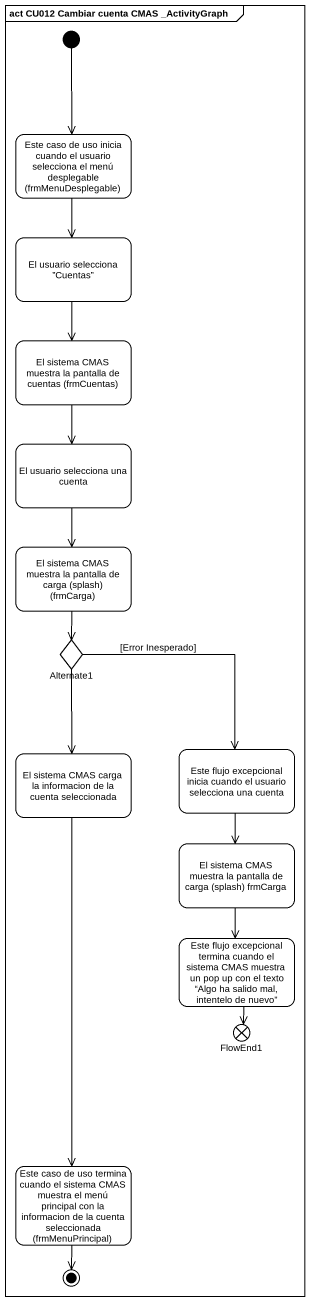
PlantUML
@startuml
mainframe act CU012 Cambiar cuenta CMAS _ActivityGraph
hide empty description
state "Este caso de uso inicia cuando el usuario selecciona el menú desplegable (frmMenuDesplegable)" as Este_caso_de_uso_inicia
state "El usuario selecciona ”Cuentas”" as El_usuario_selecciona
state "El sistema CMAS muestra la pantalla de cuentas (frmCuentas)" as El_sistema_CMAS_muestra_la
state "El usuario selecciona una cuenta" as El_usuario_selecciona_una
state "El sistema CMAS muestra la pantalla de carga (splash) (frmCarga)" as El_sistema_CMAS_muestra_la_2
state Alternate1 <<choice>>
state "El sistema CMAS carga la informacion de la cuenta seleccionada" as El_sistema_CMAS_carga_la
state "Este flujo excepcional inicia cuando el usuario selecciona una cuenta" as Este_flujo_excepcional
state "El sistema CMAS muestra la pantalla de carga (splash) frmCarga" as El_sistema_CMAS_muestra_la_3
state "Este flujo excepcional termina cuando el sistema CMAS muestra un pop up con el texto “Algo ha salido mal, intentelo de nuevo”" as Este_flujo_excepcional_2
state FlowEnd1 <<end>>
state "Este caso de uso termina cuando el sistema CMAS muestra el menú principal con la informacion de la cuenta seleccionada (frmMenuPrincipal)" as Este_caso_de_uso_termina
[*] --> Este_caso_de_uso_inicia
Este_caso_de_uso_inicia --> El_usuario_selecciona
El_usuario_selecciona --> El_sistema_CMAS_muestra_la
El_sistema_CMAS_muestra_la --> El_usuario_selecciona_una
El_usuario_selecciona_una --> El_sistema_CMAS_muestra_la_2
El_sistema_CMAS_muestra_la_2 --> Alternate1
Alternate1 --> El_sistema_CMAS_carga_la
Alternate1 --> Este_flujo_excepcional : [Error Inesperado]
El_sistema_CMAS_carga_la --> Este_caso_de_uso_termina
Este_flujo_excepcional --> El_sistema_CMAS_muestra_la_3
El_sistema_CMAS_muestra_la_3 --> Este_flujo_excepcional_2
Este_flujo_excepcional_2 --> FlowEnd1
Este_caso_de_uso_termina --> [*]
@enduml
